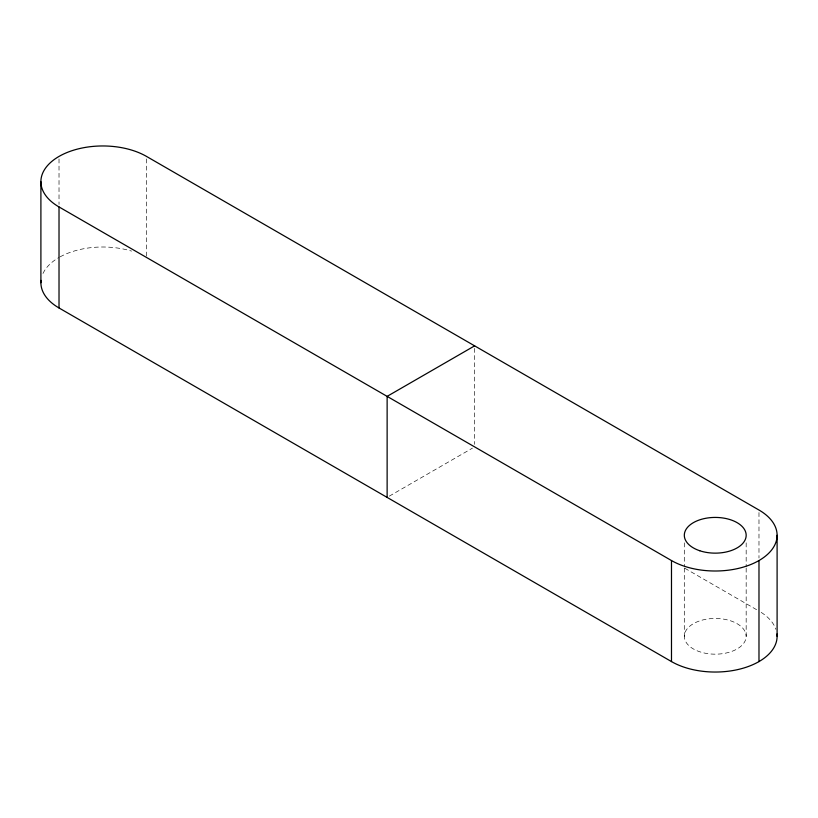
<?xml version="1.0" encoding="UTF-8"?>
<svg xmlns="http://www.w3.org/2000/svg" width="818" height="818" viewBox="0 0 818 818"><rect width="100%" height="100%" fill="white"/><g stroke="black" fill="none" stroke-linecap="round" stroke-linejoin="round"><path stroke-width="0.61" stroke-dasharray="4.09 3.07" d="M389.317 496.137L472.436 448.152M684.85 568.265L757.877 610.422M758.981 512.559L758.981 558.019M746.169 542.866L746.169 566.854M746.169 568.121L746.169 636.312A30.931 17.863 0 0 1 699.768 651.782A30.931 17.863 0 0 1 699.768 620.852A30.931 17.863 0 0 1 746.169 636.312M684.298 542.866L684.298 566.854M684.298 568.121L684.298 636.312M474.624 348.386L474.624 444.358M146.514 158.948L146.514 256.198M59.019 158.948L59.019 204.418M761.2 612.406A61.871 35.716 0 0 1 775.904 629.339M43.006 273.468A61.871 35.716 0 0 1 59.019 257.455M60.062 256.872A61.871 35.716 0 0 1 131.534 251.095"/><path stroke-width="1.23" d="M474.624 345.861L387.129 396.372L387.129 497.405M59.019 206.944L671.486 560.545A61.871 35.716 0 0 0 758.981 560.545A61.871 35.716 0 0 0 758.981 510.033L146.514 156.422A61.871 35.716 0 0 0 59.019 156.422A61.871 35.716 0 0 0 59.019 206.944L59.019 307.967L671.486 661.578A61.871 35.716 0 0 0 740.76 668.858A61.871 35.716 0 0 0 776.967 633.991M777.1 535.289L777.1 636.312M758.981 560.545L758.981 661.578M671.486 560.545L671.486 661.578M40.9 181.688L40.9 282.711M59.019 307.967A61.871 35.716 0 0 1 41.033 280.39M699.768 550.749A30.931 17.863 0 0 0 746.169 535.289A30.931 17.863 0 0 0 699.768 519.819A30.931 17.863 0 0 0 699.768 550.749"/></g></svg>
